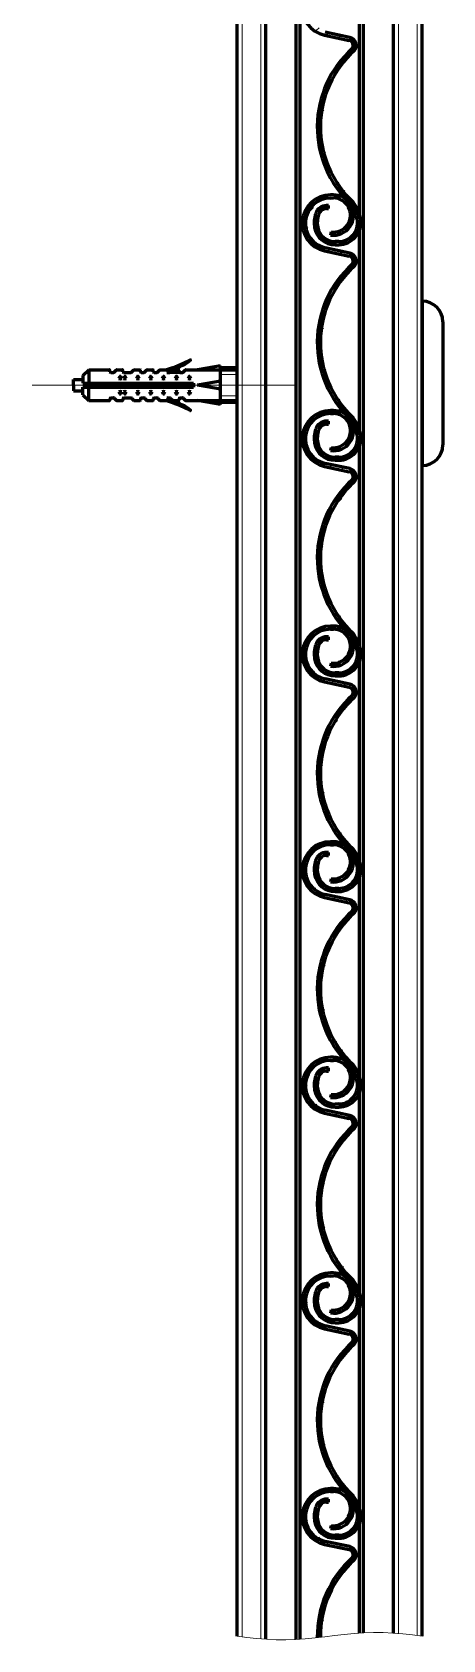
# Model space of a CAD drawing. Header units: millimetres. Extents: x 0 to 841, y 0 to 594.
# Drawn here: x 702.6 to 722.6, y 382.8 to 461.1 of the extents above; entities that cross this region are included whole.
import ezdxf

# ---------------------------------------------------------------- set-up
doc = ezdxf.new("R2010")
doc.units = ezdxf.units.MM
for name, pattern in [('K5LT_AXLED', [19.5, 15, -1.5, 1.5, -1.5]), ('K5LT_BASIC', [0]), ('K5LT_THIN', [0]), ('K5LT_THIN_INCLUDED_TO_HATCHING', [0])]:
    doc.linetypes.add(name, pattern=pattern)
doc.layers.add('Системный слой', color=7, linetype='Continuous')
doc.layers.add('Системный слой (1)', color=7, linetype='Continuous', true_color=0x909090)
pattern_1 = [(45, (0, 0), (-0.3535534, 0.3535534), [])]

# ---------------------------------------------------------------- blocks, each defined once
blk = doc.blocks.new('U1049')
at = {"layer": 'Системный слой (1)', "color": 5, "linetype": 'K5LT_BASIC', "lineweight": 60, "true_color": 0x0000ff}
blk.add_line((718.699, 493.966), (718.699, 383.114), dxfattribs=at)
blk = doc.blocks.new('U1067')
at = {"layer": 'Системный слой (1)', "color": 7, "linetype": 'K5LT_THIN', "lineweight": 18}
blk.add_line((721.318, 382.982), (721.318, 493.966), dxfattribs=at)
blk = doc.blocks.new('U1068')
at = {"layer": 'Системный слой (1)', "color": 7, "linetype": 'K5LT_THIN', "lineweight": 18}
blk.add_line((720.418, 383.079), (720.418, 493.966), dxfattribs=at)
blk = doc.blocks.new('U1069')
at = {"layer": 'Системный слой (1)', "color": 5, "linetype": 'K5LT_BASIC', "lineweight": 60, "true_color": 0x0000ff}
blk.add_line((712.568, 382.951), (712.568, 493.966), dxfattribs=at)
blk = doc.blocks.new('U1070')
at = {"layer": 'Системный слой (1)', "color": 5, "linetype": 'K5LT_BASIC', "lineweight": 60, "true_color": 0x0000ff}
blk.add_line((721.568, 382.951), (721.568, 493.966), dxfattribs=at)
blk = doc.blocks.new('U1071')
at = {"layer": 'Системный слой (1)', "color": 7, "linetype": 'K5LT_THIN', "lineweight": 18}
blk.add_line((712.818, 382.92), (712.818, 493.966), dxfattribs=at)
blk = doc.blocks.new('U1072')
at = {"layer": 'Системный слой (1)', "color": 7, "linetype": 'K5LT_THIN', "lineweight": 18}
blk.add_line((713.718, 382.823), (713.718, 493.966), dxfattribs=at)
blk = doc.blocks.new('U1073')
at = {"layer": 'Системный слой (1)', "color": 5, "linetype": 'K5LT_BASIC', "lineweight": 60, "true_color": 0x0000ff}
blk.add_line((713.968, 382.802), (713.968, 493.966), dxfattribs=at)
blk = doc.blocks.new('U1074')
at = {"layer": 'Системный слой (1)', "color": 5, "linetype": 'K5LT_BASIC', "lineweight": 60, "true_color": 0x0000ff}
blk.add_line((720.168, 383.1), (720.168, 493.966), dxfattribs=at)
blk = doc.blocks.new('U1075')
at = {"layer": 'Системный слой (1)', "color": 5, "linetype": 'K5LT_BASIC', "lineweight": 60, "true_color": 0x0000ff}
blk.add_line((721.568, 382.951), (721.568, 493.966), dxfattribs=at)
blk = doc.blocks.new('U1179')
at = {"layer": 'Системный слой (1)', "color": 5, "linetype": 'K5LT_BASIC', "lineweight": 60, "true_color": 0x0000ff}
blk.add_line((715.633, 382.801), (715.633, 493.966), dxfattribs=at)
blk = doc.blocks.new('U1180')
at = {"layer": 'Системный слой (1)', "color": 5, "linetype": 'K5LT_BASIC', "lineweight": 60, "true_color": 0x0000ff}
blk.add_line((715.436, 382.788), (715.436, 493.966), dxfattribs=at)
blk = doc.blocks.new('U1200')
at = {"layer": 'Системный слой', "color": 7, "linetype": 'K5LT_THIN_INCLUDED_TO_HATCHING', "lineweight": 18}
for p, q in [((712.568, 382.951), (713.042, 382.893)), ((713.042, 382.893), (713.515, 382.84)), ((716.357, 382.865), (716.831, 382.921)), ((716.831, 382.921), (717.305, 382.981)), ((717.305, 382.981), (717.778, 383.037)), ((717.778, 383.037), (718.252, 383.083)), ((718.252, 383.083), (718.726, 383.116)), ((718.726, 383.116), (719.2, 383.13)), ((719.2, 383.13), (719.673, 383.125)), ((719.673, 383.125), (720.147, 383.102)), ((720.147, 383.102), (720.621, 383.062)), ((720.621, 383.062), (721.094, 383.009)), ((721.094, 383.009), (721.568, 382.951)), ((713.515, 382.84), (713.989, 382.8)), ((713.989, 382.8), (714.463, 382.776)), ((714.463, 382.776), (714.936, 382.772)), ((714.936, 382.772), (715.41, 382.786)), ((715.41, 382.786), (715.884, 382.819)), ((715.884, 382.819), (716.357, 382.865))]:
    blk.add_line(p, q, dxfattribs=at)

msp = doc.modelspace()

# ---------------------------------------------------------------- hatches: boundary and pattern name
at = {"layer": 'Системный слой (1)'}
h = msp.add_hatch(dxfattribs=at)
h.set_pattern_fill('Металл', angle=45, style=0, pattern_type=0)
h.set_pattern_definition(pattern_1)
h.paths.add_polyline_path([(718.2075, 452.793), (717.0501, 454.411), (716.6157, 456.3523), (716.9731, 458.3093), (718.0658, 459.9718), (718.2784, 460.1737), (718.3599, 460.4689), (718.2087, 460.7351), (718.0475, 460.8105), (716.8522, 461.0693), (716.0631, 461.6326), (715.9307, 462.5931), (716.5378, 463.349), (717.1042, 463.4915), (717.2479, 463.4924), (717.8371, 463.2523), (718.084, 462.666), (717.844, 462.0768), (717.2577, 461.8299), (717.1359, 461.8381), (717.1147, 461.6896), (717.8421, 461.8765), (718.2243, 462.5231), (718.0374, 463.2504), (717.3909, 463.6326), (717.2471, 463.6424), (717.1033, 463.6415), (716.1509, 463.2505), (715.737, 462.3078), (716.0936, 461.342), (716.8205, 460.9227), (718.0158, 460.6639), (718.1731, 460.5549), (718.2072, 460.3667), (718.1601, 460.2659), (716.9576, 458.6455), (716.4715, 456.687), (716.7768, 454.6923), (717.8264, 452.9688), (718.0816, 452.7108), (718.4143, 451.905), (718.2371, 451.2295), (717.6341, 450.8771), (717.5156, 450.8687), (717.3281, 450.8676), (716.7256, 451.113), (716.4857, 451.5718), (716.5289, 452.188), (716.7334, 452.4285), (716.919, 452.4738), (717.0062, 452.4743), (717.0053, 452.6243), (716.9181, 452.6238), (716.5214, 452.4567), (716.3861, 452.234), (716.338, 451.546), (716.7478, 450.8997), (717.329, 450.7176), (717.5165, 450.7187), (718.3295, 451.1047), (718.563, 451.9254)])
h = msp.add_hatch(dxfattribs=at)
h.set_pattern_fill('Металл', angle=45, style=0, pattern_type=0)
h.set_pattern_definition(pattern_1)
h.paths.add_polyline_path([(718.2075, 442.293), (717.0501, 443.911), (716.6157, 445.8523), (716.9731, 447.8093), (718.0658, 449.4718), (718.2784, 449.6737), (718.3599, 449.9689), (718.2087, 450.2351), (718.0475, 450.3105), (716.8522, 450.5693), (716.0631, 451.1326), (715.9307, 452.0931), (716.5378, 452.849), (717.1042, 452.9915), (717.2479, 452.9924), (717.8371, 452.7523), (718.084, 452.166), (717.844, 451.5768), (717.2577, 451.3299), (717.1359, 451.3381), (717.1147, 451.1896), (717.8421, 451.3765), (718.2243, 452.0231), (718.0374, 452.7504), (717.3909, 453.1326), (717.2471, 453.1424), (717.1033, 453.1415), (716.1509, 452.7505), (715.737, 451.8078), (716.0936, 450.842), (716.8205, 450.4227), (718.0158, 450.1639), (718.1731, 450.0549), (718.2072, 449.8667), (718.1601, 449.7659), (716.9576, 448.1455), (716.4715, 446.187), (716.7768, 444.1923), (717.8264, 442.4688), (718.0816, 442.2108), (718.4143, 441.405), (718.2371, 440.7295), (717.6341, 440.3771), (717.5156, 440.3687), (717.3281, 440.3676), (716.7256, 440.613), (716.4857, 441.0718), (716.5289, 441.688), (716.7334, 441.9285), (716.919, 441.9738), (717.0062, 441.9743), (717.0053, 442.1243), (716.9181, 442.1238), (716.5214, 441.9567), (716.3861, 441.734), (716.338, 441.046), (716.7478, 440.3997), (717.329, 440.2176), (717.5165, 440.2187), (718.3295, 440.6047), (718.563, 441.4254)])
h = msp.add_hatch(dxfattribs=at)
h.set_pattern_fill('Металл', angle=45, style=0, pattern_type=0)
h.set_pattern_definition(pattern_1)
h.paths.add_polyline_path([(718.2075, 431.793), (717.0501, 433.411), (716.6157, 435.3523), (716.9731, 437.3093), (718.0658, 438.9718), (718.2784, 439.1737), (718.3599, 439.4689), (718.2087, 439.7351), (718.0475, 439.8105), (716.8522, 440.0693), (716.0631, 440.6326), (715.9307, 441.5931), (716.5378, 442.349), (717.1042, 442.4915), (717.2479, 442.4924), (717.8371, 442.2523), (718.084, 441.666), (717.844, 441.0768), (717.2577, 440.8299), (717.1359, 440.8381), (717.1147, 440.6896), (717.8421, 440.8765), (718.2243, 441.5231), (718.0374, 442.2504), (717.3909, 442.6326), (717.2471, 442.6424), (717.1033, 442.6415), (716.1509, 442.2505), (715.737, 441.3078), (716.0936, 440.342), (716.8205, 439.9227), (718.0158, 439.6639), (718.1731, 439.5549), (718.2072, 439.3667), (718.1601, 439.2659), (716.9576, 437.6455), (716.4715, 435.687), (716.7768, 433.6923), (717.8264, 431.9688), (718.0816, 431.7108), (718.4143, 430.905), (718.2371, 430.2295), (717.6341, 429.8771), (717.5156, 429.8687), (717.3281, 429.8676), (716.7256, 430.113), (716.4857, 430.5718), (716.5289, 431.188), (716.7334, 431.4285), (716.919, 431.4738), (717.0062, 431.4743), (717.0053, 431.6243), (716.9181, 431.6238), (716.5214, 431.4567), (716.3861, 431.234), (716.338, 430.546), (716.7478, 429.8997), (717.329, 429.7176), (717.5165, 429.7187), (718.3295, 430.1047), (718.563, 430.9254)])
h = msp.add_hatch(dxfattribs=at)
h.set_pattern_fill('Металл', angle=45, style=0, pattern_type=0)
h.set_pattern_definition(pattern_1)
h.paths.add_polyline_path([(718.2075, 421.293), (717.0501, 422.911), (716.6157, 424.8523), (716.9731, 426.8093), (718.0658, 428.4718), (718.2784, 428.6737), (718.3599, 428.9689), (718.2087, 429.2351), (718.0475, 429.3105), (716.8522, 429.5693), (716.0631, 430.1326), (715.9307, 431.0931), (716.5378, 431.849), (717.1042, 431.9915), (717.2479, 431.9924), (717.8371, 431.7523), (718.084, 431.166), (717.844, 430.5768), (717.2577, 430.3299), (717.1359, 430.3381), (717.1147, 430.1896), (717.8421, 430.3765), (718.2243, 431.0231), (718.0374, 431.7504), (717.3909, 432.1326), (717.2471, 432.1424), (717.1033, 432.1415), (716.1509, 431.7505), (715.737, 430.8078), (716.0936, 429.842), (716.8205, 429.4227), (718.0158, 429.1639), (718.1731, 429.0549), (718.2072, 428.8667), (718.1601, 428.7659), (716.9576, 427.1455), (716.4715, 425.187), (716.7768, 423.1923), (717.8264, 421.4688), (718.0816, 421.2108), (718.4143, 420.405), (718.2371, 419.7295), (717.6341, 419.3771), (717.5156, 419.3687), (717.3281, 419.3676), (716.7256, 419.613), (716.4857, 420.0718), (716.5289, 420.688), (716.7334, 420.9285), (716.919, 420.9738), (717.0062, 420.9743), (717.0053, 421.1243), (716.9181, 421.1238), (716.5214, 420.9567), (716.3861, 420.734), (716.338, 420.046), (716.7478, 419.3997), (717.329, 419.2176), (717.5165, 419.2187), (718.3295, 419.6047), (718.563, 420.4254)])
h = msp.add_hatch(dxfattribs=at)
h.set_pattern_fill('Металл', angle=45, style=0, pattern_type=0)
h.set_pattern_definition(pattern_1)
h.paths.add_polyline_path([(718.2075, 410.793), (717.0501, 412.411), (716.6157, 414.3523), (716.9731, 416.3093), (718.0658, 417.9718), (718.2784, 418.1737), (718.3599, 418.4689), (718.2087, 418.7351), (718.0475, 418.8105), (716.8522, 419.0693), (716.0631, 419.6326), (715.9307, 420.5931), (716.5378, 421.349), (717.1042, 421.4915), (717.2479, 421.4924), (717.8371, 421.2523), (718.084, 420.666), (717.844, 420.0768), (717.2577, 419.8299), (717.1359, 419.8381), (717.1147, 419.6896), (717.8421, 419.8765), (718.2243, 420.5231), (718.0374, 421.2504), (717.3909, 421.6326), (717.2471, 421.6424), (717.1033, 421.6415), (716.1509, 421.2505), (715.737, 420.3078), (716.0936, 419.342), (716.8205, 418.9227), (718.0158, 418.6639), (718.1731, 418.5549), (718.2072, 418.3667), (718.1601, 418.2659), (716.9576, 416.6455), (716.4715, 414.687), (716.7768, 412.6923), (717.8264, 410.9688), (718.0816, 410.7108), (718.4143, 409.905), (718.2371, 409.2295), (717.6341, 408.8771), (717.5156, 408.8687), (717.3281, 408.8676), (716.7256, 409.113), (716.4857, 409.5718), (716.5289, 410.188), (716.7334, 410.4285), (716.919, 410.4738), (717.0062, 410.4743), (717.0053, 410.6243), (716.9181, 410.6238), (716.5214, 410.4567), (716.3861, 410.234), (716.338, 409.546), (716.7478, 408.8997), (717.329, 408.7176), (717.5165, 408.7187), (718.3295, 409.1047), (718.563, 409.9254)])
h = msp.add_hatch(dxfattribs=at)
h.set_pattern_fill('Металл', angle=45, style=0, pattern_type=0)
h.set_pattern_definition(pattern_1)
h.paths.add_polyline_path([(718.2075, 400.293), (717.0501, 401.911), (716.6157, 403.8523), (716.9731, 405.8093), (718.0658, 407.4718), (718.2784, 407.6737), (718.3599, 407.9689), (718.2087, 408.2351), (718.0475, 408.3105), (716.8522, 408.5693), (716.0631, 409.1326), (715.9307, 410.0931), (716.5378, 410.849), (717.1042, 410.9915), (717.2479, 410.9924), (717.8371, 410.7523), (718.084, 410.166), (717.844, 409.5768), (717.2577, 409.3299), (717.1359, 409.3381), (717.1147, 409.1896), (717.8421, 409.3765), (718.2243, 410.0231), (718.0374, 410.7504), (717.3909, 411.1326), (717.2471, 411.1424), (717.1033, 411.1415), (716.1509, 410.7505), (715.737, 409.8078), (716.0936, 408.842), (716.8205, 408.4227), (718.0158, 408.1639), (718.1731, 408.0549), (718.2072, 407.8667), (718.1601, 407.7659), (716.9576, 406.1455), (716.4715, 404.187), (716.7768, 402.1923), (717.8264, 400.4688), (718.0816, 400.2108), (718.4143, 399.405), (718.2371, 398.7295), (717.6341, 398.3771), (717.5156, 398.3687), (717.3281, 398.3676), (716.7256, 398.613), (716.4857, 399.0718), (716.5289, 399.688), (716.7334, 399.9285), (716.919, 399.9738), (717.0062, 399.9743), (717.0053, 400.1243), (716.9181, 400.1238), (716.5214, 399.9567), (716.3861, 399.734), (716.338, 399.046), (716.7478, 398.3997), (717.329, 398.2176), (717.5165, 398.2187), (718.3295, 398.6047), (718.563, 399.4254)])
h = msp.add_hatch(dxfattribs=at)
h.set_pattern_fill('Металл', angle=45, style=0, pattern_type=0)
h.set_pattern_definition(pattern_1)
h.paths.add_polyline_path([(718.2075, 389.793), (717.0501, 391.411), (716.6157, 393.3523), (716.9731, 395.3093), (718.0658, 396.9718), (718.2784, 397.1737), (718.3599, 397.4689), (718.2087, 397.7351), (718.0475, 397.8105), (716.8522, 398.0693), (716.0631, 398.6326), (715.9307, 399.5931), (716.5378, 400.349), (717.1042, 400.4915), (717.2479, 400.4924), (717.8371, 400.2523), (718.084, 399.666), (717.844, 399.0768), (717.2577, 398.8299), (717.1359, 398.8381), (717.1147, 398.6896), (717.8421, 398.8765), (718.2243, 399.5231), (718.0374, 400.2504), (717.3909, 400.6326), (717.2471, 400.6424), (717.1033, 400.6415), (716.1509, 400.2505), (715.737, 399.3078), (716.0936, 398.342), (716.8205, 397.9227), (718.0158, 397.6639), (718.1731, 397.5549), (718.2072, 397.3667), (718.1601, 397.2659), (716.9576, 395.6455), (716.4715, 393.687), (716.7768, 391.6923), (717.8264, 389.9688), (718.0816, 389.7108), (718.4143, 388.905), (718.2371, 388.2295), (717.6341, 387.8771), (717.5156, 387.8687), (717.3281, 387.8676), (716.7256, 388.113), (716.4857, 388.5718), (716.5289, 389.188), (716.7334, 389.4285), (716.919, 389.4738), (717.0062, 389.4743), (717.0053, 389.6243), (716.9181, 389.6238), (716.5214, 389.4567), (716.3861, 389.234), (716.338, 388.546), (716.7478, 387.8997), (717.329, 387.7176), (717.5165, 387.7187), (718.3295, 388.1047), (718.563, 388.9254)])
h = msp.add_hatch(dxfattribs=at)
h.set_pattern_fill('Металл', angle=45, style=0, pattern_type=0)
h.set_pattern_definition(pattern_1)
h.paths.add_polyline_path([(718.2784, 386.6737), (718.3599, 386.9689), (718.2087, 387.2351), (718.0475, 387.3105), (716.8522, 387.5693), (716.0631, 388.1326), (715.9307, 389.0931), (716.5378, 389.849), (717.1042, 389.9915), (717.2479, 389.9924), (717.8371, 389.7523), (718.084, 389.166), (717.844, 388.5768), (717.2577, 388.3299), (717.1359, 388.3381), (717.1147, 388.1896), (717.8421, 388.3765), (718.2243, 389.0231), (718.0374, 389.7504), (717.3909, 390.1326), (717.2471, 390.1424), (717.1033, 390.1415), (716.1509, 389.7505), (715.737, 388.8078), (716.0936, 387.842), (716.8205, 387.4227), (718.0158, 387.1639), (718.1731, 387.0549), (718.2072, 386.8667), (718.1601, 386.7659), (716.9576, 385.1455), (716.4715, 383.187), (716.4667, 382.8782), (716.615, 382.8958), (716.9895, 384.8496), (718.0965, 386.5025)])

# ---------------------------------------------------------------- linework, layer by layer
at = {"layer": 'Системный слой (1)', "color": 5, "linetype": 'K5LT_BASIC', "lineweight": 60, "true_color": 0x0000ff}
for p, q in [((718.5025, 461.9012), (718.5025, 452.2054)), ((716.8205, 460.9227), (718.0158, 460.6639)), ((718.0475, 460.8105), (716.8522, 461.0693)), ((717.0053, 452.6243), (716.9181, 452.6238)), ((717.0062, 452.4743), (717.0053, 452.6243)), ((717.2471, 453.1424), (717.1033, 453.1415)), ((717.1042, 452.9915), (717.2479, 452.9924)), ((716.919, 452.4738), (717.0062, 452.4743)), ((717.1359, 451.3381), (717.1147, 451.1896)), ((718.5025, 451.4012), (718.5025, 441.7054)), ((716.8205, 450.4227), (718.0158, 450.1639)), ((718.0475, 450.3105), (716.8522, 450.5693)), ((717.5156, 450.8687), (717.3281, 450.8676)), ((717.329, 450.7176), (717.5165, 450.7187)), ((721.5679, 447.9664), (721.5679, 439.9664)), ((722.5679, 446.9664), (722.5679, 440.9664)), ((711.7675, 444.8137), (710.6348, 444.6262)), ((711.7675, 442.9387), (711.7675, 444.8137)), ((704.6064, 443.8762), (704.6064, 444.1574)), ((704.6064, 444.1574), (705.0751, 444.1574)), ((705.0723, 443.9699), (710.4473, 443.9699)), ((705.0751, 444.3449), (705.3564, 444.6262)), ((705.0751, 444.3449), (705.0751, 443.9699)), ((705.3564, 444.6262), (706.3689, 444.6262)), ((705.3564, 444.6262), (705.3564, 443.9699)), ((705.4184, 443.8762), (705.4184, 443.9699)), ((706.3876, 444.5324), (706.3876, 444.6074)), ((706.4251, 444.4949), (706.5596, 444.4949)), ((706.5861, 444.5059), (706.7009, 444.6207)), ((706.7141, 444.6262), (706.9954, 444.6262)), ((706.8257, 444.1992), (706.8745, 444.2969)), ((706.9081, 444.2969), (706.9569, 444.1992)), ((707.0141, 444.5324), (707.0141, 444.6074)), ((707.0508, 444.1992), (707.0996, 444.2969)), ((707.0516, 444.4949), (707.2767, 444.4949)), ((707.1332, 444.2969), (707.182, 444.1992)), ((707.2767, 444.4949), (707.4112, 444.4949)), ((707.4377, 444.5059), (707.5525, 444.6207)), ((707.5657, 444.6262), (707.847, 444.6262)), ((707.6773, 444.1992), (707.7261, 444.2969)), ((707.7597, 444.2969), (707.8085, 444.1992)), ((707.8657, 444.5324), (707.8657, 444.6074)), ((707.9032, 444.4949), (708.0377, 444.4949)), ((708.0642, 444.5059), (708.179, 444.6207)), ((708.1922, 444.6262), (708.4735, 444.6262)), ((708.3038, 444.1992), (708.3527, 444.2969)), ((708.3862, 444.2969), (708.4351, 444.1992)), ((708.4922, 444.5324), (708.4922, 444.6074)), ((708.5297, 444.4949), (708.6642, 444.4949)), ((708.6907, 444.5059), (708.8055, 444.6207)), ((708.8188, 444.6262), (709.1, 444.6262)), ((708.9303, 444.1992), (708.9792, 444.2969)), ((709.0127, 444.2969), (709.0616, 444.1992)), ((709.1563, 444.4949), (709.2907, 444.4949)), ((709.7828, 444.4949), (709.2907, 444.4949)), ((709.3172, 444.5059), (709.4125, 444.6012)), ((709.4692, 444.6262), (709.7265, 444.6262)), ((709.5568, 444.1992), (709.6057, 444.2969)), ((709.6392, 444.2969), (709.6881, 444.1992)), ((709.7453, 444.5324), (709.7453, 444.6074)), ((709.7828, 444.4949), (709.9172, 444.4949)), ((709.9438, 444.5059), (710.0585, 444.6207)), ((710.0718, 444.6262), (711.7675, 444.6262)), ((710.1834, 444.1992), (710.2322, 444.2969)), ((710.2657, 444.2969), (710.3146, 444.1992)), ((710.4473, 443.9699), (710.4473, 443.7824)), ((711.7675, 444.0637), (710.6348, 443.8762)), ((712.5679, 444.7199), (711.7675, 444.7199)), ((711.7675, 444.6262), (712.5679, 444.6258)), ((704.6064, 443.8762), (704.6064, 443.5949)), ((704.6064, 443.5949), (705.0751, 443.5949)), ((705.0723, 443.7824), (710.4473, 443.7824)), ((705.0751, 443.4074), (705.0751, 443.7824)), ((705.0751, 443.4074), (705.3564, 443.1262)), ((705.3564, 443.1262), (705.3564, 443.7824)), ((705.4184, 443.8762), (705.4184, 443.7824)), ((706.3876, 443.2199), (706.3876, 443.1449)), ((706.4251, 443.2574), (706.5596, 443.2574)), ((706.5861, 443.2465), (706.7009, 443.1317)), ((706.8257, 443.5532), (706.8745, 443.4555)), ((706.9081, 443.4555), (706.9569, 443.5532)), ((707.0141, 443.2199), (707.0141, 443.1449)), ((707.0508, 443.5532), (707.0996, 443.4555)), ((707.0516, 443.2574), (707.2767, 443.2574)), ((707.1332, 443.4555), (707.182, 443.5532)), ((707.2767, 443.2574), (707.4112, 443.2574)), ((707.4377, 443.2465), (707.5525, 443.1317)), ((707.6773, 443.5532), (707.7261, 443.4555)), ((707.7597, 443.4555), (707.8085, 443.5532)), ((707.8657, 443.2199), (707.8657, 443.1449)), ((707.9032, 443.2574), (708.0377, 443.2574)), ((708.0642, 443.2465), (708.179, 443.1317)), ((708.3038, 443.5532), (708.3527, 443.4555)), ((708.3862, 443.4555), (708.4351, 443.5532)), ((708.4922, 443.2199), (708.4922, 443.1449)), ((708.5297, 443.2574), (708.6642, 443.2574)), ((708.6907, 443.2465), (708.8055, 443.1317)), ((708.9303, 443.5532), (708.9792, 443.4555)), ((709.0127, 443.4555), (709.0616, 443.5532)), ((709.1563, 443.2574), (709.2907, 443.2574)), ((709.3172, 443.2465), (709.4105, 443.1533)), ((709.5568, 443.5532), (709.6057, 443.4555)), ((709.6392, 443.4555), (709.6881, 443.5532)), ((709.7453, 443.2199), (709.7453, 443.1449)), ((709.7828, 443.2574), (709.9172, 443.2574)), ((709.9438, 443.2465), (710.0585, 443.1317)), ((710.1834, 443.5532), (710.2322, 443.4555)), ((710.2657, 443.4555), (710.3146, 443.5532)), ((711.7675, 443.6887), (710.6348, 443.8762)), ((705.3564, 443.1262), (706.3689, 443.1262)), ((706.7141, 443.1262), (706.9954, 443.1262)), ((707.5657, 443.1262), (707.847, 443.1262)), ((708.1922, 443.1262), (708.4735, 443.1262)), ((708.8188, 443.1262), (709.1, 443.1262)), ((709.4716, 443.1262), (709.7265, 443.1262)), ((710.0718, 443.1262), (711.7675, 443.1262)), ((711.7675, 442.9387), (710.6348, 443.1262)), ((711.7675, 443.1262), (712.5679, 443.1262)), ((712.5679, 443.0324), (711.7675, 443.0324)), ((717.2471, 442.6424), (717.1033, 442.6415)), ((717.1042, 442.4915), (717.2479, 442.4924)), ((717.0053, 442.1243), (716.9181, 442.1238)), ((716.919, 441.9738), (717.0062, 441.9743)), ((717.0062, 441.9743), (717.0053, 442.1243)), ((717.1359, 440.8381), (717.1147, 440.6896)), ((718.5025, 440.9012), (718.5025, 431.2054)), ((718.0475, 439.8105), (716.8522, 440.0693)), ((717.5156, 440.3687), (717.3281, 440.3676)), ((717.329, 440.2176), (717.5165, 440.2187)), ((716.8205, 439.9227), (718.0158, 439.6639)), ((717.0053, 431.6243), (716.9181, 431.6238)), ((716.919, 431.4738), (717.0062, 431.4743)), ((717.0062, 431.4743), (717.0053, 431.6243)), ((717.2471, 432.1424), (717.1033, 432.1415)), ((717.1042, 431.9915), (717.2479, 431.9924)), ((717.1359, 430.3381), (717.1147, 430.1896)), ((717.5156, 429.8687), (717.3281, 429.8676)), ((718.5025, 430.4012), (718.5025, 420.7054)), ((716.8205, 429.4227), (718.0158, 429.1639)), ((718.0475, 429.3105), (716.8522, 429.5693)), ((717.329, 429.7176), (717.5165, 429.7187)), ((717.2471, 421.6424), (717.1033, 421.6415)), ((717.1042, 421.4915), (717.2479, 421.4924)), ((717.0053, 421.1243), (716.9181, 421.1238)), ((716.919, 420.9738), (717.0062, 420.9743)), ((717.0062, 420.9743), (717.0053, 421.1243)), ((717.1359, 419.8381), (717.1147, 419.6896)), ((718.5025, 419.9012), (718.5025, 410.2054)), ((716.8205, 418.9227), (718.0158, 418.6639)), ((718.0475, 418.8105), (716.8522, 419.0693)), ((717.5156, 419.3687), (717.3281, 419.3676)), ((717.329, 419.2176), (717.5165, 419.2187)), ((717.2471, 411.1424), (717.1033, 411.1415)), ((717.0053, 410.6243), (716.9181, 410.6238)), ((716.919, 410.4738), (717.0062, 410.4743)), ((717.0062, 410.4743), (717.0053, 410.6243)), ((717.1042, 410.9915), (717.2479, 410.9924)), ((717.1359, 409.3381), (717.1147, 409.1896)), ((717.5156, 408.8687), (717.3281, 408.8676)), ((717.329, 408.7176), (717.5165, 408.7187)), ((718.5025, 409.4012), (718.5025, 399.7054)), ((716.8205, 408.4227), (718.0158, 408.1639)), ((718.0475, 408.3105), (716.8522, 408.5693)), ((717.0053, 400.1243), (716.9181, 400.1238)), ((717.0062, 399.9743), (717.0053, 400.1243)), ((717.2471, 400.6424), (717.1033, 400.6415)), ((717.1042, 400.4915), (717.2479, 400.4924)), ((716.919, 399.9738), (717.0062, 399.9743)), ((717.1359, 398.8381), (717.1147, 398.6896)), ((718.5025, 398.9012), (718.5025, 389.2054)), ((716.8205, 397.9227), (718.0158, 397.6639)), ((718.0475, 397.8105), (716.8522, 398.0693)), ((717.5156, 398.3687), (717.3281, 398.3676)), ((717.329, 398.2176), (717.5165, 398.2187)), ((717.2471, 390.1424), (717.1033, 390.1415)), ((717.1042, 389.9915), (717.2479, 389.9924)), ((717.0053, 389.6243), (716.9181, 389.6238)), ((716.919, 389.4738), (717.0062, 389.4743)), ((717.0062, 389.4743), (717.0053, 389.6243)), ((718.5025, 388.4012), (718.5025, 383.1005)), ((717.1359, 388.3381), (717.1147, 388.1896)), ((717.5156, 387.8687), (717.3281, 387.8676)), ((717.329, 387.7176), (717.5165, 387.7187)), ((716.8205, 387.4227), (718.0158, 387.1639)), ((718.0475, 387.3105), (716.8522, 387.5693))]:
    msp.add_line(p, q, dxfattribs=at)
at = {"layer": 'Системный слой (1)', "color": 7, "linetype": 'K5LT_THIN', "lineweight": 18}
for p, q in [((712.5679, 444.4012), (711.7675, 444.4012)), ((712.5679, 443.3512), (711.7675, 443.3512))]:
    msp.add_line(p, q, dxfattribs=at)
at = {"layer": 'Системный слой (1)', "color": 30, "linetype": 'K5LT_AXLED', "lineweight": 18, "true_color": 0xff8000}
msp.add_line((702.6064, 443.8762), (715.4473, 443.8762), dxfattribs=at)
at = {"layer": 'Системный слой (1)', "color": 5, "linetype": 'K5LT_BASIC', "lineweight": 60, "true_color": 0x0000ff}
for centre, radius, start, end in [((717.1114, 462.2665), 1.375, 90.335523, 257.785693), ((717.9629, 460.4196), 0.25, 322.077689, 77.785693), ((717.9629, 460.4196), 0.4, 322.077689, 77.785693), ((721.6061, 456.4522), 5.14, 132.100329, 226.708889), ((721.6116, 456.451), 4.9969, 131.839776, 227.058813), ((717.1114, 451.7665), 1.375, 90.335523, 257.785693), ((717.1114, 451.7665), 1.225, 90.335523, 257.785693), ((716.9214, 452.0613), 0.5625, 90.335523, 162.119066), ((717.2528, 452.1611), 0.9812, 261.911556, 90.335523), ((717.2528, 452.1611), 0.8312, 261.911556, 90.335523), ((716.7053, 451.6709), 1.725, 7.79819, 37.073493), ((716.7053, 451.6709), 1.875, 7.79819, 36.757254), ((717.7542, 451.7927), 1.4375, 162.119066, 189.87858), ((717.7542, 451.7927), 1.2875, 162.119066, 189.87858), ((716.9214, 452.0613), 0.4125, 90.335523, 162.119066), ((717.5103, 451.7812), 0.9125, 270.335523, 7.79819), ((717.5103, 451.7812), 1.0625, 270.335523, 7.79819), ((717.3231, 451.7176), 1, 189.87858, 270.335523), ((717.3231, 451.7176), 0.85, 189.87858, 270.335523), ((717.9629, 449.9196), 0.4, 322.077689, 77.785693), ((721.6061, 445.9522), 5.14, 132.100329, 226.708889), ((721.6116, 445.951), 4.9969, 131.839776, 227.058813), ((717.9629, 449.9196), 0.25, 322.077689, 77.785693), ((721.5679, 446.9664), 1, 0, 90), ((707.4702, 450.2227), 5.829, 286.23672, 298.701074), ((706.921, 450.3105), 6.2303, 291.024807, 302.761539), ((710.2803, 445.0901), 0.0225, 302.761539, 118.701074), ((706.3689, 444.6074), 0.0187, 0, 90), ((706.4251, 444.5324), 0.0375, 180, 270), ((706.5596, 444.5324), 0.0375, 270, 315), ((706.7141, 444.6074), 0.0187, 90, 135), ((706.8913, 444.3129), 0.1313, 240, 300), ((706.8913, 444.2885), 0.0188, 26.565051, 153.434949), ((706.9954, 444.6074), 0.0187, 0, 90), ((707.0516, 444.5324), 0.0375, 180, 270), ((707.1164, 444.3129), 0.1313, 240, 300), ((707.1164, 444.2885), 0.0188, 26.565051, 153.434949), ((707.4112, 444.5324), 0.0375, 270, 315), ((707.5657, 444.6074), 0.0187, 90, 135), ((707.7429, 444.3129), 0.1313, 240, 300), ((707.7429, 444.2885), 0.0188, 26.565051, 153.434949), ((707.847, 444.6074), 0.0187, 0, 90), ((707.9032, 444.5324), 0.0375, 180, 270), ((708.0377, 444.5324), 0.0375, 270, 315), ((708.1922, 444.6074), 0.0187, 90, 135), ((708.3694, 444.3129), 0.1313, 240, 300), ((708.3694, 444.2885), 0.0188, 26.565051, 153.434949), ((708.4735, 444.6074), 0.0187, 0, 90), ((708.5297, 444.5324), 0.0375, 180, 270), ((708.6642, 444.5324), 0.0375, 270, 315), ((708.8188, 444.6074), 0.0187, 90, 135), ((708.9959, 444.3129), 0.1313, 240, 300), ((708.9959, 444.2885), 0.0188, 26.565051, 153.434949), ((709.2907, 444.5324), 0.0375, 270, 315), ((709.6225, 444.3129), 0.1313, 240, 300), ((709.6225, 444.2885), 0.0188, 26.565051, 153.434949), ((709.7265, 444.6074), 0.0187, 0, 90), ((709.7828, 444.5324), 0.0375, 180, 270), ((709.9172, 444.5324), 0.0375, 270, 315), ((710.0718, 444.6074), 0.0187, 90, 135), ((710.249, 444.3129), 0.1313, 240, 300), ((710.249, 444.2885), 0.0188, 26.565051, 153.434949), ((706.4251, 443.2199), 0.0375, 90, 180), ((706.5596, 443.2199), 0.0375, 45, 90), ((706.8913, 443.4395), 0.1313, 60, 120), ((706.8913, 443.4639), 0.0188, 206.565051, 333.434949), ((707.0516, 443.2199), 0.0375, 90, 180), ((707.1164, 443.4395), 0.1313, 60, 120), ((707.1164, 443.4639), 0.0187, 206.565051, 333.434949), ((707.4112, 443.2199), 0.0375, 45, 90), ((707.7429, 443.4395), 0.1313, 60, 120), ((707.7429, 443.4639), 0.0187, 206.565051, 333.434949), ((707.9032, 443.2199), 0.0375, 90, 180), ((708.0377, 443.2199), 0.0375, 45, 90), ((708.3694, 443.4395), 0.1313, 60, 120), ((708.3694, 443.4639), 0.0187, 206.565051, 333.434949), ((708.5297, 443.2199), 0.0375, 90, 180), ((708.6642, 443.2199), 0.0375, 45, 90), ((708.9959, 443.4395), 0.1313, 60, 120), ((708.9959, 443.4639), 0.0187, 206.565051, 333.434949), ((706.921, 437.4419), 6.2303, 57.238461, 68.975193), ((709.2907, 443.2199), 0.0375, 45, 90), ((709.6225, 443.4395), 0.1313, 60, 120), ((709.6225, 443.4639), 0.0187, 206.565051, 333.434949), ((709.7828, 443.2199), 0.0375, 90, 180), ((709.9172, 443.2199), 0.0375, 45, 90), ((710.249, 443.4395), 0.1313, 60, 120), ((710.249, 443.4639), 0.0187, 206.565051, 333.434949), ((706.3689, 443.1449), 0.0187, 270, 0), ((706.7141, 443.1449), 0.0188, 225, 270), ((706.9954, 443.1449), 0.0187, 270, 0), ((707.5657, 443.1449), 0.0188, 225, 270), ((707.847, 443.1449), 0.0187, 270, 0), ((708.1922, 443.1449), 0.0187, 225, 270), ((708.4735, 443.1449), 0.0187, 270, 0), ((708.8188, 443.1449), 0.0187, 225, 270), ((707.4702, 437.5297), 5.829, 61.298926, 73.76328), ((709.7265, 443.1449), 0.0187, 270, 0), ((710.0718, 443.1449), 0.0187, 225, 270), ((710.2803, 442.6623), 0.0225, 241.298926, 57.238461), ((717.1114, 441.2665), 1.375, 90.335523, 257.785693), ((717.1114, 441.2665), 1.225, 90.335523, 257.785693), ((717.2528, 441.6611), 0.9812, 261.911556, 90.335523), ((717.2528, 441.6611), 0.8312, 261.911556, 90.335523), ((717.7542, 441.2927), 1.4375, 162.119066, 189.87858), ((716.9214, 441.5613), 0.5625, 90.335523, 162.119066), ((717.7542, 441.2927), 1.2875, 162.119066, 189.87858), ((716.9214, 441.5613), 0.4125, 90.335523, 162.119066), ((716.7053, 441.1709), 1.725, 7.79819, 37.073493), ((716.7053, 441.1709), 1.875, 7.79819, 36.757254), ((717.3231, 441.2176), 1, 189.87858, 270.335523), ((717.3231, 441.2176), 0.85, 189.87858, 270.335523), ((717.5103, 441.2812), 0.9125, 270.335523, 7.79819), ((717.5103, 441.2812), 1.0625, 270.335523, 7.79819), ((721.5679, 440.9664), 1, 270, 0), ((721.6061, 435.4522), 5.14, 132.100329, 226.708889), ((717.9629, 439.4196), 0.25, 322.077689, 77.785693), ((717.9629, 439.4196), 0.4, 322.077689, 77.785693), ((721.6116, 435.451), 4.9969, 131.839776, 227.058813), ((717.1114, 430.7665), 1.375, 90.335523, 257.785693), ((717.1114, 430.7665), 1.225, 90.335523, 257.785693), ((716.9214, 431.0613), 0.5625, 90.335523, 162.119066), ((716.9214, 431.0613), 0.4125, 90.335523, 162.119066), ((717.2528, 431.1611), 0.9812, 261.911556, 90.335523), ((717.2528, 431.1611), 0.8312, 261.911556, 90.335523), ((716.7053, 430.6709), 1.725, 7.79819, 37.073493), ((716.7053, 430.6709), 1.875, 7.79819, 36.757254), ((717.7542, 430.7927), 1.4375, 162.119066, 189.87858), ((717.7542, 430.7927), 1.2875, 162.119066, 189.87858), ((717.5103, 430.7812), 0.9125, 270.335523, 7.79819), ((717.5103, 430.7812), 1.0625, 270.335523, 7.79819), ((717.3231, 430.7176), 1, 189.87858, 270.335523), ((717.3231, 430.7176), 0.85, 189.87858, 270.335523), ((717.9629, 428.9196), 0.25, 322.077689, 77.785693), ((717.9629, 428.9196), 0.4, 322.077689, 77.785693), ((721.6061, 424.9522), 5.14, 132.100329, 226.708889), ((721.6116, 424.951), 4.9969, 131.839776, 227.058813), ((717.1114, 420.2665), 1.375, 90.335523, 257.785693), ((717.1114, 420.2665), 1.225, 90.335523, 257.785693), ((717.2528, 420.6611), 0.9812, 261.911556, 90.335523), ((717.2528, 420.6611), 0.8312, 261.911556, 90.335523), ((716.7053, 420.1709), 1.875, 7.79819, 36.757254), ((717.7542, 420.2927), 1.4375, 162.119066, 189.87858), ((716.9214, 420.5613), 0.5625, 90.335523, 162.119066), ((717.7542, 420.2927), 1.2875, 162.119066, 189.87858), ((716.9214, 420.5613), 0.4125, 90.335523, 162.119066), ((716.7053, 420.1709), 1.725, 7.79819, 37.073493), ((717.3231, 420.2176), 1, 189.87858, 270.335523), ((717.3231, 420.2176), 0.85, 189.87858, 270.335523), ((717.5103, 420.2812), 0.9125, 270.335523, 7.79819), ((717.5103, 420.2812), 1.0625, 270.335523, 7.79819), ((721.6061, 414.4522), 5.14, 132.100329, 226.708889), ((721.6116, 414.451), 4.9969, 131.839776, 227.058813), ((717.9629, 418.4196), 0.25, 322.077689, 77.785693), ((717.9629, 418.4196), 0.4, 322.077689, 77.785693), ((717.1114, 409.7665), 1.375, 90.335523, 257.785693), ((717.2528, 410.1611), 0.9812, 261.911556, 90.335523), ((717.1114, 409.7665), 1.225, 90.335523, 257.785693), ((716.9214, 410.0613), 0.5625, 90.335523, 162.119066), ((716.9214, 410.0613), 0.4125, 90.335523, 162.119066), ((717.2528, 410.1611), 0.8312, 261.911556, 90.335523), ((716.7053, 409.6709), 1.725, 7.79819, 37.073493), ((716.7053, 409.6709), 1.875, 7.79819, 36.757254), ((717.7542, 409.7927), 1.4375, 162.119066, 189.87858), ((717.3231, 409.7176), 1, 189.87858, 270.335523), ((717.7542, 409.7927), 1.2875, 162.119066, 189.87858), ((717.3231, 409.7176), 0.85, 189.87858, 270.335523), ((717.5103, 409.7812), 0.9125, 270.335523, 7.79819), ((717.5103, 409.7812), 1.0625, 270.335523, 7.79819), ((717.9629, 407.9196), 0.25, 322.077689, 77.785693), ((717.9629, 407.9196), 0.4, 322.077689, 77.785693), ((721.6061, 403.9522), 5.14, 132.100329, 226.708889), ((721.6116, 403.951), 4.9969, 131.839776, 227.058813), ((717.1114, 399.2665), 1.375, 90.335523, 257.785693), ((717.1114, 399.2665), 1.225, 90.335523, 257.785693), ((716.9214, 399.5613), 0.5625, 90.335523, 162.119066), ((717.2528, 399.6611), 0.9812, 261.911556, 90.335523), ((717.2528, 399.6611), 0.8312, 261.911556, 90.335523), ((716.7053, 399.1709), 1.725, 7.79819, 37.073493), ((716.7053, 399.1709), 1.875, 7.79819, 36.757254), ((717.7542, 399.2927), 1.4375, 162.119066, 189.87858), ((717.7542, 399.2927), 1.2875, 162.119066, 189.87858), ((716.9214, 399.5613), 0.4125, 90.335523, 162.119066), ((717.5103, 399.2812), 0.9125, 270.335523, 7.79819), ((717.5103, 399.2812), 1.0625, 270.335523, 7.79819), ((717.3231, 399.2176), 1, 189.87858, 270.335523), ((717.3231, 399.2176), 0.85, 189.87858, 270.335523), ((717.9629, 397.4196), 0.4, 322.077689, 77.785693), ((721.6061, 393.4522), 5.14, 132.100329, 226.708889), ((721.6116, 393.451), 4.9969, 131.839776, 227.058813), ((717.9629, 397.4196), 0.25, 322.077689, 77.785693), ((717.1114, 388.7665), 1.375, 90.335523, 257.785693), ((717.1114, 388.7665), 1.225, 90.335523, 257.785693), ((717.2528, 389.1611), 0.9812, 261.911556, 90.335523), ((717.2528, 389.1611), 0.8312, 261.911556, 90.335523), ((717.7542, 388.7927), 1.4375, 162.119066, 189.87858), ((716.9214, 389.0613), 0.5625, 90.335523, 162.119066), ((717.7542, 388.7927), 1.2875, 162.119066, 189.87858), ((716.9214, 389.0613), 0.4125, 90.335523, 162.119066), ((716.7053, 388.6709), 1.725, 7.79819, 37.073493), ((716.7053, 388.6709), 1.875, 7.79819, 36.757254), ((717.3231, 388.7176), 1, 189.87858, 270.335523), ((717.3231, 388.7176), 0.85, 189.87858, 270.335523), ((717.5103, 388.7812), 0.9125, 270.335523, 7.79819), ((717.5103, 388.7812), 1.0625, 270.335523, 7.79819), ((717.9629, 386.9196), 0.25, 322.077689, 77.785693), ((717.9629, 386.9196), 0.4, 322.077689, 77.785693), ((721.6061, 382.9522), 5.14, 132.100329, 180.824054), ((721.6116, 382.951), 4.9969, 131.839776, 180.63283)]:
    msp.add_arc(centre, radius, start, end, dxfattribs=at)

# ---------------------------------------------------------------- block references
at = {"layer": 'Системный слой (1)'}
for name in ['U1069', 'U1071', 'U1072', 'U1073', 'U1180', 'U1179', 'U1049', 'U1074', 'U1068', 'U1067', 'U1070', 'U1075', 'U1200']:
    msp.add_blockref(name, (0, 0), dxfattribs=at)

doc.saveas('drawing.dxf')
